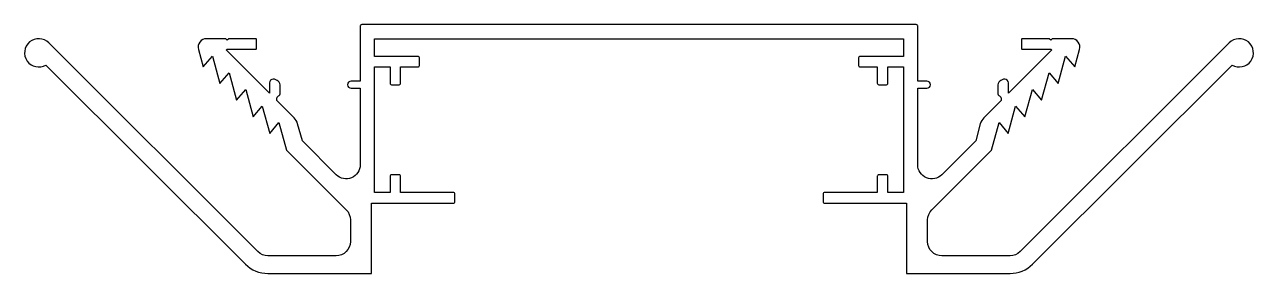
# Model space of a CAD drawing. Extents: x 728 to 901, y 647 to 682.
import ezdxf

# ---------------------------------------------------------------- set-up
doc = ezdxf.new("R2010")
doc.units = 0
doc.layers.add('ANA_CIZGI', color=1, linetype='CONTINUOUS')

msp = doc.modelspace()

# ---------------------------------------------------------------- linework, layer by layer
at = {"layer": 'ANA_CIZGI', "color": 0}
msp.add_lwpolyline([(775.34, 682.15), (775.34, 674.35), (774.04, 674.35, 1), (774.04, 673.35), (775.34, 673.35), (775.34, 662.53, -0.668179), (771.93, 661.12), (767.16, 665.89), (766.5, 668.29, 0.13052), (765.99, 669.18), (763.54, 671.63), (763.54, 671.81, -0.267949), (763.79, 672.25, 0.267949), (764.04, 672.68), (764.04, 673.63, 0.414214), (763.04, 674.63, 0.414214), (762.54, 674.13), (762.54, 672.63), (756.49, 678.68, -0.668179), (756.56, 678.85), (760.58, 678.85, 0.414214), (760.68, 678.95), (760.68, 680.25, 0.414214), (760.58, 680.35), (756.76, 680.35), (756.56, 680.15), (756.36, 680.35), (753.64, 680.35, 0.49453), (752.49, 678.83), (753.16, 676.35), (754.46, 677.88), (755.52, 674), (756.81, 675.53), (757.87, 671.64), (759.16, 673.18), (760.22, 669.29), (761.51, 670.83), (762.57, 666.94), (763.86, 668.48), (764.92, 664.59), (773.36, 656.16, -0.198912), (773.94, 654.74), (773.94, 651.65, -0.414214), (771.94, 649.65), (762.3, 649.65, -0.198912), (760.89, 650.24), (731.36, 679.77, 2.039508), (730.96, 676.63), (759.12, 648.47, 0.198912), (762.3, 647.15), (776.94, 647.15), (776.94, 657.1), (788.49, 657.1, 0.414214), (788.69, 657.3), (788.69, 658.4, 0.414214), (788.49, 658.6), (781.04, 658.6), (781.04, 660.9, 0.414214), (780.84, 661.1), (779.74, 661.1, 0.414214), (779.54, 660.9), (779.54, 658.6), (777.34, 658.6), (777.34, 676.35), (779.54, 676.35), (779.54, 674.05, 0.414214), (779.74, 673.85), (780.84, 673.85, 0.414214), (781.04, 674.05), (781.04, 676.35), (783.49, 676.35, 0.414214), (783.69, 676.55), (783.69, 677.65, 0.414214), (783.49, 677.85), (777.34, 677.85), (777.34, 680.35), (814.69, 680.35), (852.04, 680.35), (852.04, 677.85), (845.89, 677.85, 0.414214), (845.69, 677.65), (845.69, 676.55, 0.414214), (845.89, 676.35), (848.34, 676.35), (848.34, 674.05, 0.414214), (848.54, 673.85), (849.64, 673.85, 0.414214), (849.84, 674.05), (849.84, 676.35), (852.04, 676.35), (852.04, 658.6), (849.84, 658.6), (849.84, 660.9, 0.414214), (849.64, 661.1), (848.54, 661.1, 0.414214), (848.34, 660.9), (848.34, 658.6), (840.89, 658.6, 0.414214), (840.69, 658.4), (840.69, 657.3, 0.414214), (840.89, 657.1), (852.44, 657.1), (852.44, 647.15), (867.08, 647.15, 0.198912), (870.26, 648.47), (898.42, 676.63, 2.039508), (898.02, 679.77), (868.5, 650.24, -0.198912), (867.08, 649.65), (857.44, 649.65, -0.414214), (855.44, 651.65), (855.44, 654.74, -0.198912), (856.03, 656.16), (864.46, 664.59), (865.52, 668.48), (866.81, 666.94), (867.87, 670.83), (869.17, 669.29), (870.23, 673.18), (871.52, 671.64), (872.58, 675.53), (873.87, 674), (874.93, 677.88), (876.22, 676.35), (876.9, 678.83, 0.49453), (875.74, 680.35), (873.02, 680.35), (872.82, 680.15), (872.62, 680.35), (868.8, 680.35, 0.414214), (868.7, 680.25), (868.7, 678.95, 0.414214), (868.8, 678.85), (872.82, 678.85, -0.668179), (872.89, 678.68), (866.84, 672.63), (866.84, 674.13, 0.414214), (866.34, 674.63, 0.414214), (865.34, 673.63), (865.34, 672.68, 0.267949), (865.59, 672.25, -0.267949), (865.84, 671.81), (865.84, 671.63), (863.4, 669.18, 0.13052), (862.88, 668.29), (862.23, 665.89), (857.46, 661.12, -0.668179), (854.04, 662.53), (854.04, 673.35), (855.34, 673.35, 1), (855.34, 674.35), (854.04, 674.35), (854.04, 682.15, 0.414214), (853.84, 682.35), (814.69, 682.35), (775.54, 682.35, 0.414214)], format="xyb", close=True, dxfattribs=at)

doc.saveas('drawing.dxf')
